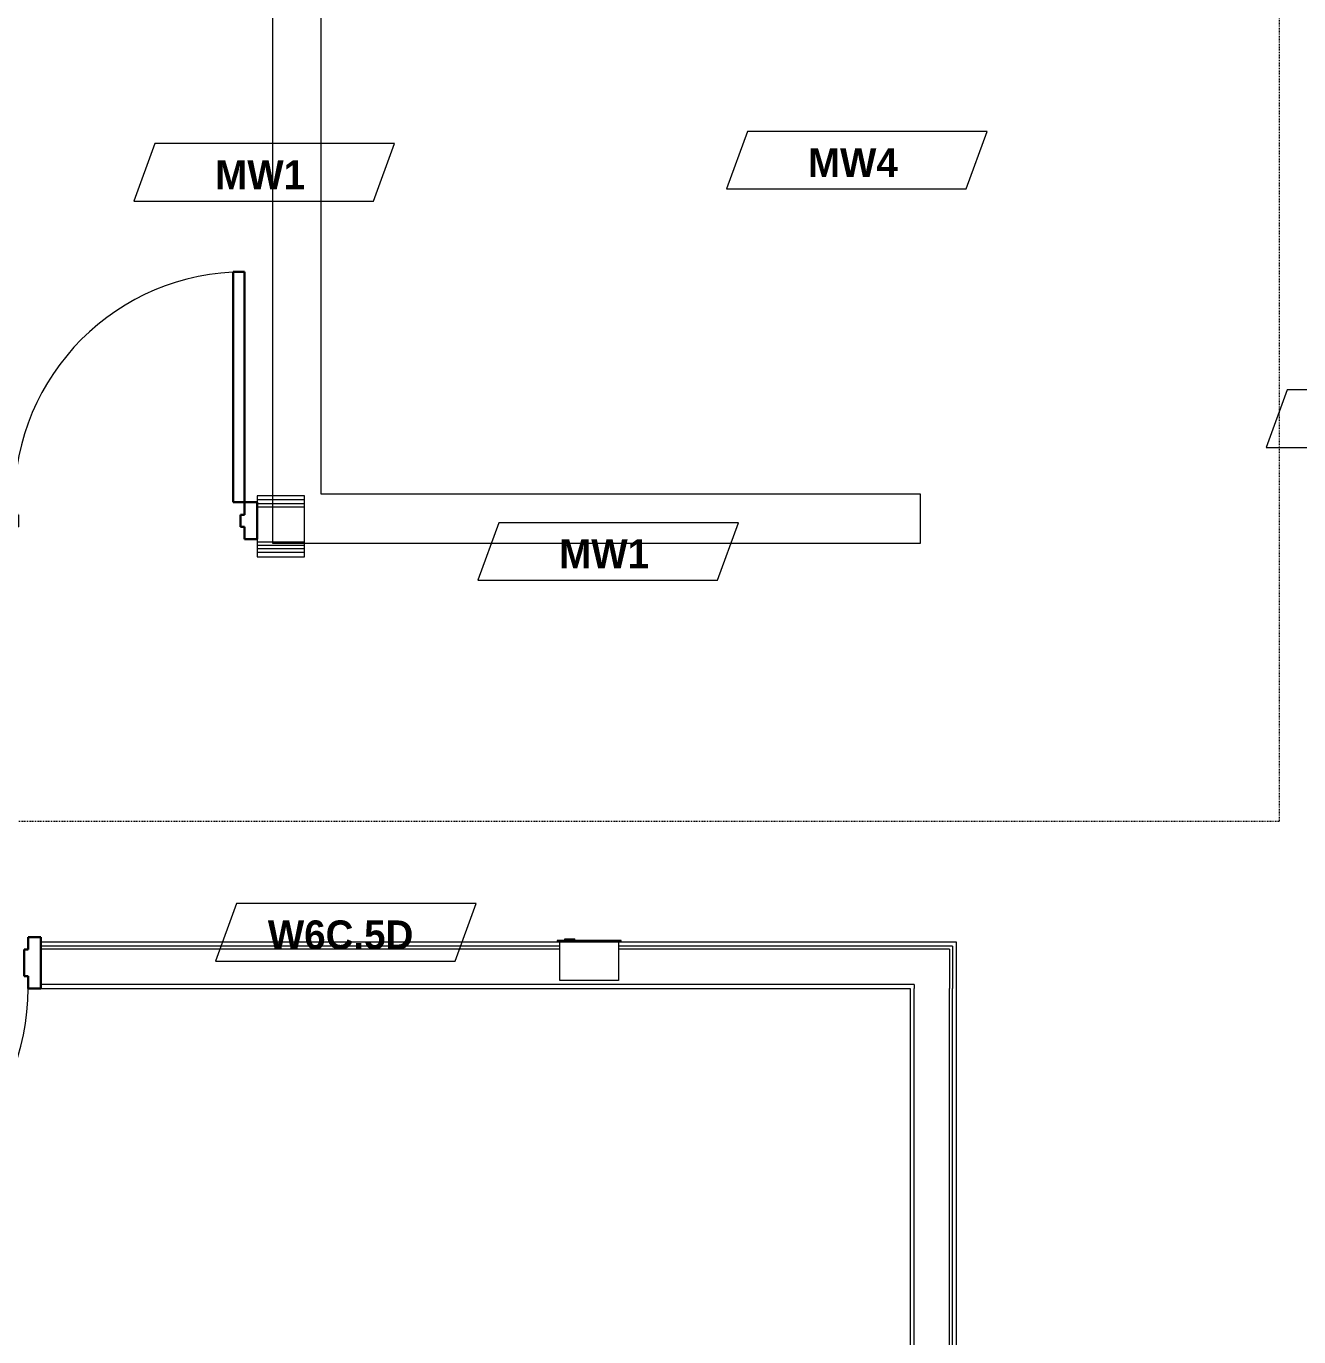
# Model space of a CAD drawing. Header units: inches. Extents: x -4010 to -1872, y 9846 to 12241.
# Drawn here: x -3625.4 to -3426.6, y 11308.2 to 11512.9 of the extents above; entities that cross this region are included whole.
import ezdxf

# ---------------------------------------------------------------- set-up
doc = ezdxf.new("R2010")
doc.units = ezdxf.units.IN
doc.header["$MEASUREMENT"] = 0
doc.linetypes.add('Aligning Line 1_8_', pattern=[0.25, 0.125, -0.125])
for name, color, linetype, lineweight in [('0-1', 7, 'Continuous', 5), ('0-2', 7, 'Continuous', 9), ('0-3', 8, 'Continuous', 9), ('A-DOOR-1', 7, 'Continuous', 9), ('A-DOOR-2', 10, 'Continuous', 30), ('A-DOOR-FRAM-2', 10, 'Continuous', 30), ('A-WALL-1', 7, 'Continuous', 9), ('A-WALL-2', 250, 'Continuous', 18), ('A-WALL-IDEN', 211, 'Continuous', 9), ('E-FIRE-1', 7, 'Continuous', 9), ('G-ANNO-SYMB-1', 147, 'Aligning Line 1_8_', 9), ('I-WALL-3', 7, 'Continuous', 9), ('S-FNDN-1', 7, 'Continuous', 9)]:
    doc.layers.add(name, color=color, linetype=linetype, lineweight=lineweight)
doc.styles.add('Century Gothic_B', font='GOTHICB.TTF', dxfattribs={"height": 4.5})

# ---------------------------------------------------------------- blocks, each defined once
blk = doc.blocks.new('HOLLOW METAL - UNIT DOOR-2191978-UNITS PLANS - 3RD FLOOR')
at = {"layer": 'A-DOOR-1'}
blk.add_arc((18, 3.875), 36, 90, 180, dxfattribs=at)
at = {"layer": 'A-DOOR-2'}
for p, q in [((18, 39.875), (16.25, 39.875)), ((16.25, 39.875), (16.25, 3.875)), ((18, 3.875), (18, 39.875)), ((16.25, 3.875), (18, 3.875))]:
    blk.add_line(p, q, dxfattribs=at)
at = {"layer": 'A-DOOR-FRAM-2'}
for p, q in [((-18, 3.875), (-20, 3.875)), ((-20, 3.875), (-20, -4.125)), ((-18, 1.9375), (-18, 3.875)), ((18, 3.875), (18, 1.9375)), ((20, 3.875), (18, 3.875)), ((20, -4.125), (20, 3.875)), ((-17.375, 1.9375), (-18, 1.9375)), ((-17.375, -2.1875), (-17.375, 1.9375)), ((18, 1.9375), (17.375, 1.9375)), ((17.375, 1.9375), (17.375, -2.1875)), ((-18, -4.125), (-18, -2.1875)), ((-18, -2.1875), (-17.375, -2.1875)), ((17.375, -2.1875), (18, -2.1875)), ((18, -2.1875), (18, -4.125)), ((-20, -4.125), (-18, -4.125)), ((18, -4.125), (20, -4.125))]:
    blk.add_line(p, q, dxfattribs=at)
blk = doc.blocks.new('104416 - Fire Extinguishers - Wall - Class A - Light - 2A-2205533-UNITS PLANS - 3RD FLOOR')
at = {"layer": 'E-FIRE-1'}
for p, q in [((14.41, 4.13), (14.44, 4.13)), ((14.41, 3.88), (14.41, 4.13)), ((14.44, 4.13), (14.84, 4.13)), ((14.44, 3.88), (14.44, 4.13)), ((14.84, 4.13), (15.03, 4.13)), ((14.84, 3.88), (14.84, 4.13)), ((15.03, 4.13), (15.11, 4.13)), ((15.03, 3.88), (15.03, 4.13)), ((15.11, 4.13), (15.24, 4.13)), ((15.11, 3.88), (15.11, 4.13)), ((15.24, 4.13), (15.51, 4.13)), ((15.24, 3.88), (15.24, 4.13)), ((15.51, 4.13), (15.73, 4.13)), ((15.51, 3.88), (15.51, 4.13)), ((15.73, 4.13), (15.87, 4.13)), ((15.73, 3.88), (15.73, 4.13)), ((15.87, 4.13), (15.91, 4.13)), ((15.87, 3.88), (15.87, 4.13)), ((15.91, 4.13), (15.94, 4.13)), ((15.91, 3.88), (15.91, 4.13)), ((15.94, 3.88), (15.94, 4.13)), ((13.19, 3.88), (13.19, 3.62)), ((23.19, 3.88), (13.19, 3.88)), ((13.19, 3.88), (23.19, 3.88)), ((13.19, 3.88), (13.19, 3.62)), ((23.19, 3.62), (13.19, 3.62)), ((13.63, -2.37), (13.63, 3.62)), ((22.75, 3.62), (22.75, -2.37)), ((23.19, 3.62), (23.19, 3.88)), ((23.19, 3.62), (23.19, 3.88)), ((22.75, -2.37), (13.63, -2.37))]:
    blk.add_line(p, q, dxfattribs=at)
blk = doc.blocks.new('CTR - 1st Phase - Common Walls_rvt-1-UNITS PLANS - 3RD FLOOR')
at = {"layer": 'A-WALL-2'}
for p, q in [((-3542.04, 11369.24), (-3623.15, 11369.24)), ((-3480.67, 11369.24), (-3532.91, 11369.24)), ((-3480.67, 11369.24), (-3480.67, 11368.74)), ((-3542.04, 11368.74), (-3623.15, 11368.74)), ((-3481.17, 11368.74), (-3532.91, 11368.74)), ((-3481.17, 11368.74), (-3481.17, 11363.24)), ((-3480.67, 11368.74), (-3480.67, 11362.61)), ((-3486.67, 11363.24), (-3623.15, 11363.24)), ((-3486.67, 11363.24), (-3486.67, 11362.61)), ((-3481.17, 11363.24), (-3481.17, 11362.61)), ((-3486.67, 11130), (-3486.67, 11362.61)), ((-3481.17, 11032.1), (-3481.17, 11362.61)), ((-3480.67, 11032.1), (-3480.67, 11362.61))]:
    blk.add_line(p, q, dxfattribs=at)
at = {"layer": 'I-WALL-3'}
for p, q in [((-3542.47, 11369.86), (-3623.15, 11369.86)), ((-3480.05, 11369.86), (-3532.47, 11369.86)), ((-3480.05, 11369.24), (-3480.05, 11369.86)), ((-3480.05, 11362.61), (-3480.05, 11369.24)), ((-3623.15, 11362.61), (-3487.3, 11362.61)), ((-3487.3, 11362.61), (-3487.3, 11166.75)), ((-3480.05, 11032.1), (-3480.05, 11362.61))]:
    blk.add_line(p, q, dxfattribs=at)
at = {"layer": '0-3', "rotation": 180}
blk.add_blockref('HOLLOW METAL - UNIT DOOR-2191978-UNITS PLANS - 3RD FLOOR', (-3643.15, 11366.49), dxfattribs=at)
at = {"layer": '0-3'}
blk.add_blockref('104416 - Fire Extinguishers - Wall - Class A - Light - 2A-2205533-UNITS PLANS - 3RD FLOOR', (-3555.66, 11366.24), dxfattribs=at)
blk = doc.blocks.new('HOLLOW METAL - STAIR DOOR 3-0 x 6-8-2639241-UNITS PLANS - 3RD FLOOR')
at = {"layer": 'A-DOOR-1'}
blk.add_arc((18, 4), 36, 90, 180, dxfattribs=at)
at = {"layer": 'A-DOOR-2'}
for p, q in [((18, 40), (16.25, 40)), ((16.25, 40), (16.25, 4)), ((18, 4), (18, 40)), ((16.25, 4), (18, 4))]:
    blk.add_line(p, q, dxfattribs=at)
at = {"layer": 'A-DOOR-FRAM-2'}
for p, q in [((-18, 4), (-20, 4)), ((-20, 4), (-20, -1.75)), ((-18, 2.0625), (-18, 4)), ((-17.375, 2.0625), (-18, 2.0625)), ((-17.375, 0.1875), (-17.375, 2.0625)), ((18, 2.0625), (17.375, 2.0625)), ((17.375, 2.0625), (17.375, 0.1875)), ((18, 4), (18, 2.0625)), ((20, 4), (18, 4)), ((20, -1.75), (20, 4)), ((-18, -1.75), (-18, 0.1875)), ((-18, 0.1875), (-17.375, 0.1875)), ((17.375, 0.1875), (18, 0.1875)), ((18, 0.1875), (18, -1.75)), ((-20, -1.75), (-18, -1.75)), ((18, -1.75), (20, -1.75))]:
    blk.add_line(p, q, dxfattribs=at)
blk = doc.blocks.new('CTR - 1st Phase -Stairs _ Elevators_rvt-1-UNITS PLANS - 3RD FLOOR')
at = {"layer": 'A-WALL-2'}
for p, q in [((-3581.95, 11438.94), (-3589.32, 11438.94)), ((-3581.95, 11438.31), (-3589.32, 11438.31)), ((-3581.95, 11437.81), (-3589.32, 11437.81)), ((-3581.95, 11432.31), (-3589.32, 11432.31)), ((-3581.95, 11431.81), (-3589.32, 11431.81)), ((-3581.95, 11431.31), (-3589.32, 11431.31)), ((-3581.95, 11430.69), (-3589.32, 11430.69))]:
    blk.add_line(p, q, dxfattribs=at)
at = {"layer": 'G-ANNO-SYMB-1'}
for p, q in [((-3429.67, 11608.39), (-3429.67, 11388.71)), ((-3429.67, 11388.71), (-3865.75, 11388.71))]:
    blk.add_line(p, q, dxfattribs=at)
at = {"layer": 'I-WALL-3'}
for p, q in [((-3581.95, 11439.56), (-3589.32, 11439.56)), ((-3589.32, 11439.56), (-3589.32, 11438.56)), ((-3581.95, 11430.06), (-3581.95, 11439.56)), ((-3589.32, 11432.81), (-3589.32, 11430.06)), ((-3589.32, 11430.06), (-3581.95, 11430.06))]:
    blk.add_line(p, q, dxfattribs=at)
at = {"layer": '0-2'}
blk.add_blockref('HOLLOW METAL - STAIR DOOR 3-0 x 6-8-2639241-UNITS PLANS - 3RD FLOOR', (-3609.32, 11434.56), dxfattribs=at)
blk = doc.blocks.new('CTR - 1st Phase - Structure_rvt-1-UNITS PLANS - 3RD FLOOR')
at = {"layer": 'A-WALL-1'}
for p, q in [((-3586.95, 11544.19), (-3586.95, 11432.19)), ((-3579.32, 11439.81), (-3579.32, 11544.19)), ((-3495.32, 11439.81), (-3579.32, 11439.81)), ((-3586.95, 11432.19), (-3579.32, 11432.19)), ((-3579.32, 11432.19), (-3495.32, 11432.19))]:
    blk.add_line(p, q, dxfattribs=at)
at = {"layer": 'S-FNDN-1'}
for p, q in [((-3485.7, 11439.81), (-3495.32, 11439.81)), ((-3485.7, 11432.19), (-3485.7, 11439.81)), ((-3495.32, 11432.19), (-3485.7, 11432.19))]:
    blk.add_line(p, q, dxfattribs=at)
blk = doc.blocks.new('Wall Tag - Arch Wall-3956453-UNITS PLANS - 3RD FLOOR')
at = {"layer": 'A-WALL-IDEN'}
for p, q in [((-0.3561, 0.0937), (-0.4244, -0.0937)), ((0.4244, 0.0937), (-0.3561, 0.0937)), ((0.3561, -0.0937), (0.4244, 0.0937)), ((-0.4244, -0.0937), (0.3561, -0.0937))]:
    blk.add_line(p, q, dxfattribs=at)

msp = doc.modelspace()

# ---------------------------------------------------------------- block references
at = {"layer": '0-1'}
for name in ['CTR - 1st Phase - Common Walls_rvt-1-UNITS PLANS - 3RD FLOOR', 'CTR - 1st Phase -Stairs _ Elevators_rvt-1-UNITS PLANS - 3RD FLOOR', 'CTR - 1st Phase - Structure_rvt-1-UNITS PLANS - 3RD FLOOR']:
    msp.add_blockref(name, (0, 0), dxfattribs=at)
at = {"layer": 'A-WALL-IDEN', "xscale": 47.99999999999997, "yscale": 47.99999999999997, "zscale": 47.99999999999997}
for p in [(-3495.63826, 11492.0019), (-3588.26326, 11490.09565), (-3411.30076, 11451.6144), (-3534.51124, 11430.87487), (-3575.47374, 11371.36642)]:
    msp.add_blockref('Wall Tag - Arch Wall-3956453-UNITS PLANS - 3RD FLOOR', p, dxfattribs=at)

# ---------------------------------------------------------------- texts
at = {"layer": 'A-WALL-IDEN', "char_height": 4.5, "attachment_point": 1, "style": 'Century Gothic_B'}
for s, insert, width in [('MW4', (-3503.27789, 11493.8732), 18.3315), ('MW1', (-3595.90289, 11491.96695), 18.3315), ('MW1', (-3542.15086, 11432.74617), 18.3315), ('W6C.5D', (-3587.67714, 11373.23772), 29.391)]:
    msp.add_mtext(s, dxfattribs=dict(at, insert=insert, width=width))

doc.saveas('drawing.dxf')
